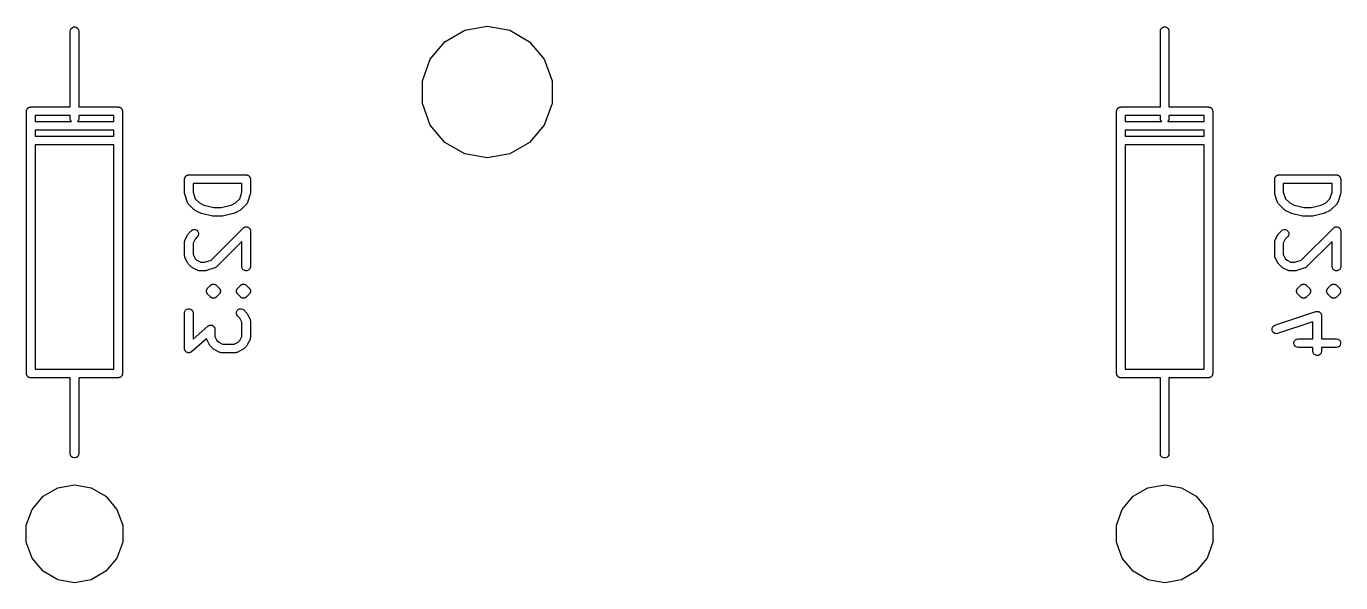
# Model space of a CAD drawing. Extents: x 17 to 273, y -105 to -8.
# Drawn here: x 86.16 to 109.06, y -66.01 to -56.31 of the extents above; entities that cross this region are included whole.
import ezdxf

# ---------------------------------------------------------------- set-up
doc = ezdxf.new("R2010")
doc.units = 0
doc.header["$MEASUREMENT"] = 0
doc.layers.add('BLACK', color=7, linetype='CONTINUOUS')

msp = doc.modelspace()

# ---------------------------------------------------------------- linework, layer by layer
at = {"layer": 'Black'}
for p, q in [((86.927, -56.3719), (86.94, -56.3493)), ((86.94, -56.3493), (86.96, -56.3326)), ((86.96, -56.3326), (86.9844, -56.3237)), ((86.9844, -56.3237), (87.0105, -56.3237)), ((87.0105, -56.3237), (87.035, -56.3326)), ((87.035, -56.3326), (87.0549, -56.3493)), ((87.0549, -56.3493), (87.0679, -56.3719)), ((93.7976, -56.3818), (94.19, -56.3126)), ((94.19, -56.3126), (94.5824, -56.3818)), ((105.927, -56.3719), (105.94, -56.3493)), ((105.94, -56.3493), (105.96, -56.3326)), ((105.96, -56.3326), (105.984, -56.3237)), ((105.984, -56.3237), (106.01, -56.3237)), ((106.01, -56.3237), (106.035, -56.3326)), ((106.035, -56.3326), (106.055, -56.3493)), ((106.055, -56.3493), (106.068, -56.3719)), ((86.9225, -56.3975), (86.927, -56.3719)), ((86.9225, -57.7195), (86.9225, -56.3975)), ((87.0679, -56.3719), (87.0725, -56.3975)), ((87.0725, -56.3975), (87.0725, -57.7195)), ((93.1964, -56.8863), (93.4525, -56.5811)), ((93.4525, -56.5811), (93.7976, -56.3818)), ((94.5824, -56.3818), (94.9275, -56.5811)), ((94.9275, -56.5811), (95.1836, -56.8863)), ((105.922, -56.3975), (105.927, -56.3719)), ((105.922, -57.7195), (105.922, -56.3975)), ((106.068, -56.3719), (106.072, -56.3975)), ((106.072, -56.3975), (106.072, -57.7195)), ((93.0601, -57.2608), (93.1964, -56.8863)), ((95.1836, -56.8863), (95.3199, -57.2608)), ((93.0601, -57.6592), (93.0601, -57.2608)), ((95.3199, -57.2608), (95.3199, -57.6592)), ((86.2041, -57.7273), (86.2098, -57.724)), ((86.2098, -57.724), (86.2163, -57.7229)), ((86.2163, -57.7229), (86.2224, -57.7207)), ((86.2224, -57.7207), (86.229, -57.7207)), ((86.229, -57.7207), (86.2355, -57.7195)), ((86.2355, -57.7195), (86.9225, -57.7195)), ((87.0725, -57.7195), (87.7595, -57.7195)), ((87.7595, -57.7195), (87.7659, -57.7207)), ((87.7659, -57.7207), (87.7725, -57.7207)), ((87.7725, -57.7207), (87.7787, -57.7229)), ((87.7787, -57.7229), (87.7851, -57.724)), ((87.7851, -57.724), (87.7908, -57.7273)), ((93.1964, -58.0337), (93.0601, -57.6592)), ((95.3199, -57.6592), (95.1836, -58.0337)), ((105.204, -57.7273), (105.21, -57.724)), ((105.21, -57.724), (105.216, -57.7229)), ((105.216, -57.7229), (105.222, -57.7207)), ((105.222, -57.7207), (105.229, -57.7207)), ((105.229, -57.7207), (105.235, -57.7195)), ((105.235, -57.7195), (105.922, -57.7195)), ((106.072, -57.7195), (106.759, -57.7195)), ((106.759, -57.7195), (106.766, -57.7207)), ((106.766, -57.7207), (106.772, -57.7207)), ((106.772, -57.7207), (106.779, -57.7229)), ((106.779, -57.7229), (106.785, -57.724)), ((106.785, -57.724), (106.791, -57.7273)), ((86.1605, -57.7945), (86.1616, -57.7881)), ((86.1605, -62.3665), (86.1605, -57.7945)), ((86.1616, -57.7815), (86.1638, -57.7753)), ((86.1616, -57.7881), (86.1616, -57.7815)), ((86.1638, -57.7753), (86.165, -57.7689)), ((86.165, -57.7689), (86.1683, -57.7632)), ((86.1683, -57.7632), (86.1705, -57.757)), ((86.1705, -57.757), (86.1747, -57.752)), ((86.1747, -57.752), (86.178, -57.7463)), ((86.178, -57.7463), (86.183, -57.7421)), ((86.183, -57.7421), (86.1873, -57.7371)), ((86.1873, -57.7371), (86.1929, -57.7338)), ((86.1929, -57.7338), (86.198, -57.7296)), ((86.198, -57.7296), (86.2041, -57.7273)), ((86.3105, -57.8695), (86.3105, -57.9735)), ((86.9225, -57.8695), (86.3105, -57.8695)), ((86.9225, -57.9215), (86.9225, -57.8695)), ((86.927, -57.9472), (86.9225, -57.9215)), ((86.94, -57.9697), (86.927, -57.9472)), ((87.0679, -57.9472), (87.0549, -57.9697)), ((87.0725, -57.9215), (87.0679, -57.9472)), ((87.0725, -57.8695), (87.0725, -57.9215)), ((87.6845, -57.8695), (87.0725, -57.8695)), ((87.6845, -57.9735), (87.6845, -57.8695)), ((87.7908, -57.7273), (87.797, -57.7296)), ((87.797, -57.7296), (87.802, -57.7338)), ((87.802, -57.7338), (87.8077, -57.7371)), ((87.8077, -57.7371), (87.8119, -57.7421)), ((87.8119, -57.7421), (87.8169, -57.7463)), ((87.8169, -57.7463), (87.8202, -57.752)), ((87.8202, -57.752), (87.8244, -57.757)), ((87.8244, -57.757), (87.8267, -57.7632)), ((87.8267, -57.7632), (87.8299, -57.7689)), ((87.8299, -57.7689), (87.8311, -57.7753)), ((87.8311, -57.7753), (87.8333, -57.7815)), ((87.8333, -57.7815), (87.8333, -57.7881)), ((87.8333, -57.7881), (87.8345, -57.7945)), ((87.8345, -57.7945), (87.8345, -62.3665)), ((105.16, -57.7945), (105.162, -57.7881)), ((105.16, -62.3665), (105.16, -57.7945)), ((105.162, -57.7815), (105.164, -57.7753)), ((105.162, -57.7881), (105.162, -57.7815)), ((105.164, -57.7753), (105.165, -57.7689)), ((105.165, -57.7689), (105.168, -57.7632)), ((105.168, -57.7632), (105.171, -57.757)), ((105.171, -57.757), (105.175, -57.752)), ((105.175, -57.752), (105.178, -57.7463)), ((105.178, -57.7463), (105.183, -57.7421)), ((105.183, -57.7421), (105.187, -57.7371)), ((105.187, -57.7371), (105.193, -57.7338)), ((105.193, -57.7338), (105.198, -57.7296)), ((105.198, -57.7296), (105.204, -57.7273)), ((105.31, -57.8695), (105.31, -57.9735)), ((105.922, -57.8695), (105.31, -57.8695)), ((105.922, -57.9215), (105.922, -57.8695)), ((105.927, -57.9472), (105.922, -57.9215)), ((105.94, -57.9697), (105.927, -57.9472)), ((106.068, -57.9472), (106.055, -57.9697)), ((106.072, -57.9215), (106.068, -57.9472)), ((106.072, -57.8695), (106.072, -57.9215)), ((106.684, -57.8695), (106.072, -57.8695)), ((106.684, -57.9735), (106.684, -57.8695)), ((106.791, -57.7273), (106.797, -57.7296)), ((106.797, -57.7296), (106.802, -57.7338)), ((106.802, -57.7338), (106.808, -57.7371)), ((106.808, -57.7371), (106.812, -57.7421)), ((106.812, -57.7421), (106.817, -57.7463)), ((106.817, -57.7463), (106.82, -57.752)), ((106.82, -57.752), (106.824, -57.757)), ((106.824, -57.757), (106.827, -57.7632)), ((106.827, -57.7632), (106.83, -57.7689)), ((106.83, -57.7689), (106.831, -57.7753)), ((106.831, -57.7753), (106.833, -57.7815)), ((106.833, -57.7815), (106.833, -57.7881)), ((106.833, -57.7881), (106.834, -57.7945)), ((106.834, -57.7945), (106.834, -62.3665)), ((86.3105, -57.9735), (86.9445, -57.9735)), ((86.3105, -58.1235), (86.3105, -58.2275)), ((87.6845, -58.1235), (86.3105, -58.1235)), ((86.9445, -57.9735), (86.94, -57.9697)), ((87.0549, -57.9697), (87.0504, -57.9735)), ((87.0504, -57.9735), (87.6845, -57.9735)), ((87.6845, -58.2275), (87.6845, -58.1235)), ((93.4525, -58.3389), (93.1964, -58.0337)), ((95.1836, -58.0337), (94.9275, -58.3389)), ((105.31, -57.9735), (105.945, -57.9735)), ((105.31, -58.1235), (105.31, -58.2275)), ((106.684, -58.1235), (105.31, -58.1235)), ((105.945, -57.9735), (105.94, -57.9697)), ((106.055, -57.9697), (106.05, -57.9735)), ((106.05, -57.9735), (106.684, -57.9735)), ((106.684, -58.2275), (106.684, -58.1235)), ((86.3105, -58.2275), (87.6845, -58.2275)), ((86.3105, -58.3775), (86.3105, -62.2915)), ((87.6845, -58.3775), (86.3105, -58.3775)), ((87.6845, -62.2915), (87.6845, -58.3775)), ((93.7976, -58.5382), (93.4525, -58.3389)), ((94.9275, -58.3389), (94.5824, -58.5382)), ((105.31, -58.2275), (106.684, -58.2275)), ((105.31, -58.3775), (105.31, -62.2915)), ((106.684, -58.3775), (105.31, -58.3775)), ((106.684, -62.2915), (106.684, -58.3775)), ((94.19, -58.6074), (93.7976, -58.5382)), ((94.5824, -58.5382), (94.19, -58.6074)), ((88.9148, -58.9781), (88.916, -58.9717)), ((88.9148, -59.2162), (88.9148, -58.9781)), ((88.916, -58.9651), (88.9182, -58.9589)), ((88.916, -58.9717), (88.916, -58.9651)), ((88.9182, -58.9589), (88.9194, -58.9525)), ((88.9194, -58.9525), (88.9226, -58.9468)), ((88.9226, -58.9468), (88.9249, -58.9406)), ((88.9249, -58.9406), (88.9291, -58.9356)), ((88.9291, -58.9356), (88.9324, -58.9299)), ((88.9324, -58.9299), (88.9374, -58.9257)), ((88.9374, -58.9257), (88.9416, -58.9207)), ((88.9416, -58.9207), (88.9473, -58.9174)), ((88.9473, -58.9174), (88.9523, -58.9132)), ((88.9523, -58.9132), (88.9585, -58.9109)), ((88.9585, -58.9109), (88.9642, -58.9077)), ((88.9642, -58.9077), (88.9706, -58.9065)), ((88.9706, -58.9065), (88.9768, -58.9043)), ((88.9768, -58.9043), (88.9834, -58.9043)), ((88.9834, -58.9043), (88.9898, -58.9031)), ((88.9898, -58.9031), (89.9898, -58.9031)), ((89.0648, -59.0531), (89.0648, -59.2041)), ((89.9148, -59.0531), (89.0648, -59.0531)), ((89.9148, -59.2041), (89.9148, -59.0531)), ((89.9898, -58.9031), (89.9963, -58.9043)), ((89.9963, -58.9043), (90.0029, -58.9043)), ((90.0029, -58.9043), (90.009, -58.9065)), ((90.009, -58.9065), (90.0155, -58.9077)), ((90.0155, -58.9077), (90.0212, -58.9109)), ((90.0212, -58.9109), (90.0273, -58.9132)), ((90.0273, -58.9132), (90.0324, -58.9174)), ((90.0324, -58.9174), (90.038, -58.9207)), ((90.038, -58.9207), (90.0423, -58.9257)), ((90.0423, -58.9257), (90.0473, -58.9299)), ((90.0473, -58.9299), (90.0506, -58.9356)), ((90.0506, -58.9356), (90.0548, -58.9406)), ((90.0548, -58.9406), (90.057, -58.9468)), ((90.057, -58.9468), (90.0603, -58.9525)), ((90.0603, -58.9525), (90.0615, -58.9589)), ((90.0615, -58.9589), (90.0637, -58.9651)), ((90.0637, -58.9651), (90.0637, -58.9717)), ((90.0637, -58.9717), (90.0648, -58.9781)), ((90.0648, -58.9781), (90.0648, -59.2162)), ((107.915, -58.9781), (107.916, -58.9717)), ((107.915, -59.2162), (107.915, -58.9781)), ((107.916, -58.9651), (107.918, -58.9589)), ((107.916, -58.9717), (107.916, -58.9651)), ((107.918, -58.9589), (107.919, -58.9525)), ((107.919, -58.9525), (107.923, -58.9468)), ((107.923, -58.9468), (107.925, -58.9406)), ((107.925, -58.9406), (107.929, -58.9356)), ((107.929, -58.9356), (107.932, -58.9299)), ((107.932, -58.9299), (107.937, -58.9257)), ((107.937, -58.9257), (107.942, -58.9207)), ((107.942, -58.9207), (107.947, -58.9174)), ((107.947, -58.9174), (107.952, -58.9132)), ((107.952, -58.9132), (107.959, -58.9109)), ((107.959, -58.9109), (107.964, -58.9077)), ((107.964, -58.9077), (107.971, -58.9065)), ((107.971, -58.9065), (107.977, -58.9043)), ((107.977, -58.9043), (107.983, -58.9043)), ((107.983, -58.9043), (107.99, -58.9031)), ((107.99, -58.9031), (108.99, -58.9031)), ((108.065, -59.0531), (108.065, -59.2041)), ((108.915, -59.0531), (108.065, -59.0531)), ((108.915, -59.2041), (108.915, -59.0531)), ((108.99, -58.9031), (108.996, -58.9043)), ((108.996, -58.9043), (109.003, -58.9043)), ((109.003, -58.9043), (109.009, -58.9065)), ((109.009, -58.9065), (109.015, -58.9077)), ((109.015, -58.9077), (109.021, -58.9109)), ((109.021, -58.9109), (109.027, -58.9132)), ((109.027, -58.9132), (109.032, -58.9174)), ((109.032, -58.9174), (109.038, -58.9207)), ((109.038, -58.9207), (109.042, -58.9257)), ((109.042, -58.9257), (109.047, -58.9299)), ((109.047, -58.9299), (109.051, -58.9356)), ((109.051, -58.9356), (109.055, -58.9406)), ((109.055, -58.9406), (109.057, -58.9468)), ((109.057, -58.9468), (109.06, -58.9525)), ((109.06, -58.9525), (109.061, -58.9589)), ((109.061, -58.9589), (109.064, -58.9651)), ((109.064, -58.9651), (109.064, -58.9717)), ((109.064, -58.9717), (109.065, -58.9781)), ((109.065, -58.9781), (109.065, -59.2162)), ((88.9169, -59.2281), (88.9148, -59.2162)), ((88.9187, -59.24), (88.9169, -59.2281)), ((88.9663, -59.3828), (88.9187, -59.24)), ((89.0648, -59.2041), (89.103, -59.3186)), ((89.103, -59.3186), (89.1771, -59.3927)), ((89.8026, -59.3927), (89.8767, -59.3186)), ((89.8767, -59.3186), (89.9148, -59.2041)), ((90.061, -59.24), (90.0134, -59.3828)), ((90.0628, -59.2281), (90.061, -59.24)), ((90.0648, -59.2162), (90.0628, -59.2281)), ((107.917, -59.2281), (107.915, -59.2162)), ((107.919, -59.24), (107.917, -59.2281)), ((107.966, -59.3828), (107.919, -59.24)), ((108.065, -59.2041), (108.103, -59.3186)), ((108.103, -59.3186), (108.177, -59.3927)), ((108.803, -59.3927), (108.877, -59.3186)), ((108.877, -59.3186), (108.915, -59.2041)), ((109.061, -59.24), (109.013, -59.3828)), ((109.063, -59.2281), (109.061, -59.24)), ((109.065, -59.2162), (109.063, -59.2281)), ((88.9684, -59.3866), (88.9663, -59.3828)), ((88.9695, -59.3908), (88.9684, -59.3866)), ((88.9745, -59.398), (88.9695, -59.3908)), ((88.9787, -59.4057), (88.9745, -59.398)), ((88.9819, -59.4086), (88.9787, -59.4057)), ((88.9844, -59.4121), (88.9819, -59.4086)), ((89.0797, -59.5074), (88.9844, -59.4121)), ((89.0895, -59.5143), (89.0797, -59.5074)), ((89.0992, -59.5214), (89.0895, -59.5143)), ((89.1944, -59.569), (89.0992, -59.5214)), ((89.1771, -59.3927), (89.2541, -59.4312)), ((89.2541, -59.4312), (89.4276, -59.4746)), ((89.4276, -59.4746), (89.552, -59.4746)), ((89.552, -59.4746), (89.7256, -59.4312)), ((89.7256, -59.4312), (89.8026, -59.3927)), ((89.8805, -59.5214), (89.7853, -59.569)), ((89.8902, -59.5142), (89.8805, -59.5214)), ((89.9, -59.5074), (89.8902, -59.5142)), ((89.9953, -59.4121), (89.9, -59.5074)), ((89.9977, -59.4086), (89.9953, -59.4121)), ((90.001, -59.4057), (89.9977, -59.4086)), ((90.0052, -59.398), (90.001, -59.4057)), ((90.0102, -59.3908), (90.0052, -59.398)), ((90.0113, -59.3866), (90.0102, -59.3908)), ((90.0134, -59.3828), (90.0113, -59.3866)), ((107.968, -59.3866), (107.966, -59.3828)), ((107.969, -59.3908), (107.968, -59.3866)), ((107.975, -59.398), (107.969, -59.3908)), ((107.979, -59.4057), (107.975, -59.398)), ((107.982, -59.4086), (107.979, -59.4057)), ((107.984, -59.4121), (107.982, -59.4086)), ((108.08, -59.5074), (107.984, -59.4121)), ((108.09, -59.5143), (108.08, -59.5074)), ((108.099, -59.5214), (108.09, -59.5143)), ((108.194, -59.569), (108.099, -59.5214)), ((108.177, -59.3927), (108.254, -59.4312)), ((108.254, -59.4312), (108.428, -59.4746)), ((108.428, -59.4746), (108.552, -59.4746)), ((108.552, -59.4746), (108.726, -59.4312)), ((108.726, -59.4312), (108.803, -59.3927)), ((108.881, -59.5214), (108.785, -59.569)), ((108.89, -59.5142), (108.881, -59.5214)), ((108.9, -59.5074), (108.89, -59.5142)), ((108.995, -59.4121), (108.9, -59.5074)), ((108.998, -59.4086), (108.995, -59.4121)), ((109.001, -59.4057), (108.998, -59.4086)), ((109.005, -59.398), (109.001, -59.4057)), ((109.01, -59.3908), (109.005, -59.398)), ((109.011, -59.3866), (109.01, -59.3908)), ((109.013, -59.3828), (109.011, -59.3866)), ((89.2023, -59.5714), (89.1944, -59.569)), ((89.2097, -59.5747), (89.2023, -59.5714)), ((89.4002, -59.6223), (89.2097, -59.5747)), ((89.4094, -59.623), (89.4002, -59.6223)), ((89.4184, -59.6246), (89.4094, -59.623)), ((89.5613, -59.6246), (89.4184, -59.6246)), ((89.5703, -59.623), (89.5613, -59.6246)), ((89.5795, -59.6223), (89.5703, -59.623)), ((89.7699, -59.5747), (89.5795, -59.6223)), ((89.7774, -59.5714), (89.7699, -59.5747)), ((89.7853, -59.569), (89.7774, -59.5714)), ((108.202, -59.5714), (108.194, -59.569)), ((108.21, -59.5747), (108.202, -59.5714)), ((108.4, -59.6223), (108.21, -59.5747)), ((108.409, -59.623), (108.4, -59.6223)), ((108.418, -59.6246), (108.409, -59.623)), ((108.561, -59.6246), (108.418, -59.6246)), ((108.57, -59.623), (108.561, -59.6246)), ((108.579, -59.6223), (108.57, -59.623)), ((108.77, -59.5747), (108.579, -59.6223)), ((108.777, -59.5714), (108.77, -59.5747)), ((108.785, -59.569), (108.777, -59.5714)), ((88.9228, -60.0398), (88.9704, -59.9446)), ((88.9704, -59.9446), (88.9775, -59.9349)), ((88.9775, -59.9349), (88.9844, -59.9251)), ((88.9844, -59.9251), (89.032, -59.8775)), ((89.032, -59.8775), (89.0534, -59.8625)), ((89.0534, -59.8625), (89.0785, -59.8558)), ((89.0785, -59.8558), (89.1045, -59.8581)), ((89.1381, -59.9836), (89.0991, -60.0226)), ((89.1045, -59.8581), (89.1281, -59.8691)), ((89.1281, -59.8691), (89.1465, -59.8875)), ((89.1531, -59.9622), (89.1381, -59.9836)), ((89.1465, -59.8875), (89.1575, -59.9111)), ((89.1598, -59.9371), (89.1531, -59.9622)), ((89.1575, -59.9111), (89.1598, -59.9371)), ((89.3779, -60.3888), (89.9368, -59.8299)), ((89.9368, -59.8299), (89.9448, -59.8242)), ((89.9448, -59.8242), (89.9523, -59.8179)), ((89.9523, -59.8179), (89.9554, -59.8168)), ((89.9554, -59.8168), (89.9581, -59.8149)), ((89.9581, -59.8149), (89.9676, -59.8124)), ((89.9676, -59.8124), (89.9768, -59.809)), ((89.9768, -59.809), (89.9801, -59.809)), ((89.9801, -59.809), (89.9833, -59.8082)), ((89.9833, -59.8082), (89.9931, -59.809)), ((89.9931, -59.809), (90.0029, -59.809)), ((90.0029, -59.809), (90.006, -59.8102)), ((90.006, -59.8102), (90.0093, -59.8105)), ((90.0093, -59.8105), (90.0181, -59.8146)), ((90.0181, -59.8146), (90.0273, -59.8179)), ((90.0273, -59.8179), (90.0299, -59.8201)), ((90.0299, -59.8201), (90.0329, -59.8215)), ((90.0329, -59.8215), (90.0398, -59.8284)), ((90.0398, -59.8284), (90.0473, -59.8347)), ((90.0473, -59.8347), (90.0489, -59.8375)), ((90.0489, -59.8375), (90.0513, -59.8399)), ((90.0513, -59.8399), (90.0554, -59.8488)), ((90.0554, -59.8488), (90.0603, -59.8572)), ((90.0603, -59.8572), (90.0609, -59.8605)), ((90.0609, -59.8605), (90.0623, -59.8635)), ((90.0623, -59.8635), (90.0631, -59.8733)), ((90.0631, -59.8733), (90.0648, -59.8829)), ((90.0648, -59.8829), (90.0648, -60.5019)), ((107.923, -60.0398), (107.97, -59.9446)), ((107.97, -59.9446), (107.978, -59.9349)), ((107.978, -59.9349), (107.984, -59.9251)), ((107.984, -59.9251), (108.032, -59.8775)), ((108.032, -59.8775), (108.053, -59.8625)), ((108.053, -59.8625), (108.079, -59.8558)), ((108.079, -59.8558), (108.104, -59.8581)), ((108.138, -59.9836), (108.099, -60.0226)), ((108.104, -59.8581), (108.128, -59.8691)), ((108.128, -59.8691), (108.147, -59.8875)), ((108.153, -59.9622), (108.138, -59.9836)), ((108.147, -59.8875), (108.158, -59.9111)), ((108.16, -59.9371), (108.153, -59.9622)), ((108.158, -59.9111), (108.16, -59.9371)), ((108.378, -60.3888), (108.937, -59.8299)), ((108.937, -59.8299), (108.945, -59.8242)), ((108.945, -59.8242), (108.952, -59.8179)), ((108.952, -59.8179), (108.955, -59.8168)), ((108.955, -59.8168), (108.958, -59.8149)), ((108.958, -59.8149), (108.968, -59.8124)), ((108.968, -59.8124), (108.977, -59.809)), ((108.977, -59.809), (108.98, -59.809)), ((108.98, -59.809), (108.983, -59.8082)), ((108.983, -59.8082), (108.993, -59.809)), ((108.993, -59.809), (109.003, -59.809)), ((109.003, -59.809), (109.006, -59.8102)), ((109.006, -59.8102), (109.009, -59.8105)), ((109.009, -59.8105), (109.018, -59.8146)), ((109.018, -59.8146), (109.027, -59.8179)), ((109.027, -59.8179), (109.03, -59.8201)), ((109.03, -59.8201), (109.033, -59.8215)), ((109.033, -59.8215), (109.04, -59.8284)), ((109.04, -59.8284), (109.047, -59.8347)), ((109.047, -59.8347), (109.049, -59.8375)), ((109.049, -59.8375), (109.051, -59.8399)), ((109.051, -59.8399), (109.055, -59.8488)), ((109.055, -59.8488), (109.06, -59.8572)), ((109.06, -59.8572), (109.061, -59.8605)), ((109.061, -59.8605), (109.062, -59.8635)), ((109.062, -59.8635), (109.063, -59.8733)), ((109.063, -59.8733), (109.065, -59.8829)), ((109.065, -59.8829), (109.065, -60.5019)), ((88.9148, -60.0734), (88.9156, -60.0691)), ((88.9148, -60.3115), (88.9148, -60.0734)), ((88.9153, -60.0648), (88.9178, -60.0564)), ((88.9156, -60.0691), (88.9153, -60.0648)), ((88.9178, -60.0564), (88.9194, -60.0477)), ((88.9194, -60.0477), (88.9215, -60.044)), ((88.9215, -60.044), (88.9228, -60.0398)), ((89.0991, -60.0226), (89.0648, -60.0911)), ((89.0648, -60.0911), (89.0648, -60.2938)), ((89.9148, -60.064), (89.4714, -60.5074)), ((89.9148, -60.5019), (89.9148, -60.064)), ((107.915, -60.0648), (107.918, -60.0564)), ((107.916, -60.0691), (107.915, -60.0648)), ((107.915, -60.0734), (107.916, -60.0691)), ((107.915, -60.3115), (107.915, -60.0734)), ((107.918, -60.0564), (107.919, -60.0477)), ((107.919, -60.0477), (107.922, -60.044)), ((107.922, -60.044), (107.923, -60.0398)), ((108.099, -60.0226), (108.065, -60.0911)), ((108.065, -60.0911), (108.065, -60.2938)), ((108.915, -60.064), (108.471, -60.5074)), ((108.915, -60.5019), (108.915, -60.064)), ((88.9156, -60.3157), (88.9148, -60.3115)), ((88.9153, -60.32), (88.9156, -60.3157)), ((88.9178, -60.3285), (88.9153, -60.32)), ((88.9194, -60.3371), (88.9178, -60.3285)), ((88.9215, -60.3409), (88.9194, -60.3371)), ((88.9228, -60.345), (88.9215, -60.3409)), ((88.9704, -60.4403), (88.9228, -60.345)), ((88.9775, -60.4499), (88.9704, -60.4403)), ((88.9844, -60.4597), (88.9775, -60.4499)), ((89.032, -60.5074), (88.9844, -60.4597)), ((89.0648, -60.2938), (89.0991, -60.3623)), ((89.0991, -60.3623), (89.1295, -60.3927)), ((89.1295, -60.3927), (89.198, -60.4269)), ((89.198, -60.4269), (89.2634, -60.4269)), ((89.2634, -60.4269), (89.3779, -60.3888)), ((107.916, -60.3157), (107.915, -60.3115)), ((107.915, -60.32), (107.916, -60.3157)), ((107.918, -60.3285), (107.915, -60.32)), ((107.919, -60.3371), (107.918, -60.3285)), ((107.922, -60.3409), (107.919, -60.3371)), ((107.923, -60.345), (107.922, -60.3409)), ((107.97, -60.4403), (107.923, -60.345)), ((107.978, -60.4499), (107.97, -60.4403)), ((107.984, -60.4597), (107.978, -60.4499)), ((108.032, -60.5074), (107.984, -60.4597)), ((108.065, -60.2938), (108.099, -60.3623)), ((108.099, -60.3623), (108.13, -60.3927)), ((108.13, -60.3927), (108.198, -60.4269)), ((108.198, -60.4269), (108.263, -60.4269)), ((108.263, -60.4269), (108.378, -60.3888)), ((89.0419, -60.5142), (89.032, -60.5074)), ((89.0515, -60.5214), (89.0419, -60.5142)), ((89.1468, -60.569), (89.0515, -60.5214)), ((89.1509, -60.5703), (89.1468, -60.569)), ((89.1547, -60.5724), (89.1509, -60.5703)), ((89.1633, -60.574), (89.1547, -60.5724)), ((89.1717, -60.5765), (89.1633, -60.574)), ((89.1761, -60.5762), (89.1717, -60.5765)), ((89.1803, -60.5769), (89.1761, -60.5762)), ((89.2756, -60.5769), (89.1803, -60.5769)), ((89.2874, -60.5749), (89.2756, -60.5769)), ((89.2993, -60.5731), (89.2874, -60.5749)), ((89.4421, -60.5255), (89.2993, -60.5731)), ((89.4459, -60.5234), (89.4421, -60.5255)), ((89.4501, -60.5223), (89.4459, -60.5234)), ((89.4573, -60.5173), (89.4501, -60.5223)), ((89.465, -60.5131), (89.4573, -60.5173)), ((89.4679, -60.5098), (89.465, -60.5131)), ((89.4714, -60.5074), (89.4679, -60.5098)), ((89.9194, -60.5276), (89.9148, -60.5019)), ((89.9324, -60.5502), (89.9194, -60.5276)), ((89.9523, -60.5669), (89.9324, -60.5502)), ((89.9768, -60.5758), (89.9523, -60.5669)), ((90.0029, -60.5758), (89.9768, -60.5758)), ((90.0273, -60.5669), (90.0029, -60.5758)), ((90.0473, -60.5502), (90.0273, -60.5669)), ((90.0603, -60.5276), (90.0473, -60.5502)), ((90.0648, -60.5019), (90.0603, -60.5276)), ((108.042, -60.5142), (108.032, -60.5074)), ((108.052, -60.5214), (108.042, -60.5142)), ((108.147, -60.569), (108.052, -60.5214)), ((108.151, -60.5703), (108.147, -60.569)), ((108.155, -60.5724), (108.151, -60.5703)), ((108.163, -60.574), (108.155, -60.5724)), ((108.172, -60.5765), (108.163, -60.574)), ((108.176, -60.5762), (108.172, -60.5765)), ((108.18, -60.5769), (108.176, -60.5762)), ((108.276, -60.5769), (108.18, -60.5769)), ((108.287, -60.5749), (108.276, -60.5769)), ((108.299, -60.5731), (108.287, -60.5749)), ((108.442, -60.5255), (108.299, -60.5731)), ((108.446, -60.5234), (108.442, -60.5255)), ((108.45, -60.5223), (108.446, -60.5234)), ((108.457, -60.5173), (108.45, -60.5223)), ((108.465, -60.5131), (108.457, -60.5173)), ((108.468, -60.5098), (108.465, -60.5131)), ((108.471, -60.5074), (108.468, -60.5098)), ((108.919, -60.5276), (108.915, -60.5019)), ((108.932, -60.5502), (108.919, -60.5276)), ((108.952, -60.5669), (108.932, -60.5502)), ((108.977, -60.5758), (108.952, -60.5669)), ((109.003, -60.5758), (108.977, -60.5758)), ((109.027, -60.5669), (109.003, -60.5758)), ((109.047, -60.5502), (109.027, -60.5669)), ((109.06, -60.5276), (109.047, -60.5502)), ((109.065, -60.5019), (109.06, -60.5276)), ((89.2961, -60.924), (89.2969, -60.9208)), ((89.2967, -60.9305), (89.2961, -60.924)), ((89.2961, -60.9371), (89.2967, -60.9305)), ((89.2969, -60.9175), (89.2981, -60.9144)), ((89.2969, -60.9208), (89.2969, -60.9175)), ((89.2981, -60.9144), (89.2983, -60.9111)), ((89.2983, -60.9111), (89.3011, -60.9052)), ((89.3011, -60.9052), (89.3028, -60.8988)), ((89.3028, -60.8988), (89.3047, -60.8961)), ((89.3047, -60.8961), (89.3058, -60.893)), ((89.3058, -60.893), (89.308, -60.8905)), ((89.308, -60.8905), (89.3094, -60.8875)), ((89.3094, -60.8875), (89.314, -60.8829)), ((89.314, -60.8829), (89.3178, -60.8775)), ((89.3178, -60.8775), (89.3654, -60.8299)), ((89.3654, -60.8299), (89.3708, -60.8261)), ((89.3708, -60.8261), (89.3754, -60.8215)), ((89.3754, -60.8215), (89.3813, -60.8187)), ((89.3813, -60.8187), (89.3867, -60.8149)), ((89.3867, -60.8149), (89.3931, -60.8132)), ((89.3931, -60.8132), (89.399, -60.8105)), ((89.399, -60.8105), (89.4055, -60.8099)), ((89.4055, -60.8099), (89.4119, -60.8082)), ((89.4119, -60.8082), (89.4184, -60.8088)), ((89.4184, -60.8088), (89.4249, -60.8082)), ((89.4249, -60.8082), (89.4313, -60.8099)), ((89.4313, -60.8099), (89.4378, -60.8105)), ((89.4378, -60.8105), (89.4438, -60.8132)), ((89.4438, -60.8132), (89.4501, -60.8149)), ((89.4501, -60.8149), (89.4555, -60.8187)), ((89.4555, -60.8187), (89.4614, -60.8215)), ((89.4614, -60.8215), (89.4661, -60.8261)), ((89.4661, -60.8261), (89.4714, -60.8299)), ((89.4714, -60.8299), (89.5191, -60.8775)), ((89.5191, -60.8775), (89.5228, -60.8829)), ((89.5228, -60.8829), (89.5275, -60.8875)), ((89.5275, -60.8875), (89.5289, -60.8905)), ((89.5289, -60.8905), (89.531, -60.893)), ((89.531, -60.893), (89.5321, -60.8961)), ((89.5321, -60.8961), (89.534, -60.8988)), ((89.534, -60.8988), (89.5357, -60.9052)), ((89.5357, -60.9052), (89.5385, -60.9111)), ((89.5385, -60.9111), (89.5388, -60.9144)), ((89.5388, -60.9144), (89.5399, -60.9175)), ((89.5399, -60.9175), (89.5399, -60.9208)), ((89.5399, -60.9208), (89.5407, -60.924)), ((89.5407, -60.924), (89.5402, -60.9305)), ((89.5402, -60.9305), (89.5407, -60.9371)), ((89.8199, -60.924), (89.8207, -60.9208)), ((89.8205, -60.9305), (89.8199, -60.924)), ((89.8199, -60.9371), (89.8205, -60.9305)), ((89.8207, -60.9175), (89.8219, -60.9144)), ((89.8207, -60.9208), (89.8207, -60.9175)), ((89.8219, -60.9144), (89.8222, -60.9111)), ((89.8222, -60.9111), (89.8249, -60.9052)), ((89.8249, -60.9052), (89.8266, -60.8988)), ((89.8266, -60.8988), (89.8285, -60.8961)), ((89.8285, -60.8961), (89.8297, -60.893)), ((89.8297, -60.893), (89.8318, -60.8905)), ((89.8318, -60.8905), (89.8332, -60.8875)), ((89.8332, -60.8875), (89.8378, -60.8829)), ((89.8378, -60.8829), (89.8416, -60.8775)), ((89.8416, -60.8775), (89.8892, -60.8299)), ((89.8892, -60.8299), (89.8946, -60.8261)), ((89.8946, -60.8261), (89.8992, -60.8215)), ((89.8992, -60.8215), (89.9052, -60.8187)), ((89.9052, -60.8187), (89.9105, -60.8149)), ((89.9105, -60.8149), (89.9169, -60.8132)), ((89.9169, -60.8132), (89.9228, -60.8105)), ((89.9228, -60.8105), (89.9294, -60.8099)), ((89.9294, -60.8099), (89.9357, -60.8082)), ((89.9357, -60.8082), (89.9422, -60.8088)), ((89.9422, -60.8088), (89.9488, -60.8082)), ((89.9488, -60.8082), (89.9551, -60.8099)), ((89.9551, -60.8099), (89.9616, -60.8105)), ((89.9616, -60.8105), (89.9676, -60.8132)), ((89.9676, -60.8132), (89.9739, -60.8149)), ((89.9739, -60.8149), (89.9793, -60.8187)), ((89.9793, -60.8187), (89.9852, -60.8215)), ((89.9852, -60.8215), (89.9899, -60.8261)), ((89.9899, -60.8261), (89.9953, -60.8299)), ((89.9953, -60.8299), (90.0429, -60.8775)), ((90.0429, -60.8775), (90.0466, -60.8829)), ((90.0466, -60.8829), (90.0513, -60.8875)), ((90.0513, -60.8875), (90.0527, -60.8905)), ((90.0527, -60.8905), (90.0548, -60.893)), ((90.0548, -60.893), (90.0559, -60.8961)), ((90.0559, -60.8961), (90.0578, -60.8988)), ((90.0578, -60.8988), (90.0595, -60.9052)), ((90.0595, -60.9052), (90.0623, -60.9111)), ((90.0623, -60.9111), (90.0626, -60.9144)), ((90.0626, -60.9144), (90.0637, -60.9175)), ((90.0637, -60.9175), (90.0637, -60.9208)), ((90.0637, -60.9208), (90.0646, -60.924)), ((90.0646, -60.924), (90.064, -60.9305)), ((90.064, -60.9305), (90.0646, -60.9371)), ((108.296, -60.924), (108.297, -60.9208)), ((108.297, -60.9305), (108.296, -60.924)), ((108.296, -60.9371), (108.297, -60.9305)), ((108.297, -60.9175), (108.298, -60.9144)), ((108.297, -60.9208), (108.297, -60.9175)), ((108.298, -60.9111), (108.301, -60.9052)), ((108.298, -60.9144), (108.298, -60.9111)), ((108.301, -60.9052), (108.303, -60.8988)), ((108.303, -60.8988), (108.305, -60.8961)), ((108.305, -60.8961), (108.306, -60.893)), ((108.306, -60.893), (108.308, -60.8905)), ((108.308, -60.8905), (108.309, -60.8875)), ((108.309, -60.8875), (108.314, -60.8829)), ((108.314, -60.8829), (108.318, -60.8775)), ((108.318, -60.8775), (108.365, -60.8299)), ((108.365, -60.8299), (108.371, -60.8261)), ((108.371, -60.8261), (108.375, -60.8215)), ((108.375, -60.8215), (108.381, -60.8187)), ((108.381, -60.8187), (108.387, -60.8149)), ((108.387, -60.8149), (108.393, -60.8132)), ((108.393, -60.8132), (108.399, -60.8105)), ((108.399, -60.8105), (108.406, -60.8099)), ((108.406, -60.8099), (108.412, -60.8082)), ((108.412, -60.8082), (108.418, -60.8088)), ((108.418, -60.8088), (108.425, -60.8082)), ((108.425, -60.8082), (108.431, -60.8099)), ((108.431, -60.8099), (108.438, -60.8105)), ((108.438, -60.8105), (108.444, -60.8132)), ((108.444, -60.8132), (108.45, -60.8149)), ((108.45, -60.8149), (108.455, -60.8187)), ((108.455, -60.8187), (108.461, -60.8215)), ((108.461, -60.8215), (108.466, -60.8261)), ((108.466, -60.8261), (108.471, -60.8299)), ((108.471, -60.8299), (108.519, -60.8775)), ((108.519, -60.8775), (108.523, -60.8829)), ((108.523, -60.8829), (108.527, -60.8875)), ((108.527, -60.8875), (108.529, -60.8905)), ((108.529, -60.8905), (108.531, -60.893)), ((108.531, -60.893), (108.532, -60.8961)), ((108.532, -60.8961), (108.534, -60.8988)), ((108.534, -60.8988), (108.536, -60.9052)), ((108.536, -60.9052), (108.538, -60.9111)), ((108.538, -60.9111), (108.539, -60.9144)), ((108.539, -60.9144), (108.54, -60.9175)), ((108.54, -60.9175), (108.54, -60.9208)), ((108.54, -60.9208), (108.541, -60.924)), ((108.541, -60.924), (108.54, -60.9305)), ((108.54, -60.9305), (108.541, -60.9371)), ((108.82, -60.924), (108.821, -60.9208)), ((108.82, -60.9305), (108.82, -60.924)), ((108.82, -60.9371), (108.82, -60.9305)), ((108.821, -60.9175), (108.822, -60.9144)), ((108.821, -60.9208), (108.821, -60.9175)), ((108.822, -60.9111), (108.825, -60.9052)), ((108.822, -60.9144), (108.822, -60.9111)), ((108.825, -60.9052), (108.827, -60.8988)), ((108.827, -60.8988), (108.829, -60.8961)), ((108.829, -60.8961), (108.83, -60.893)), ((108.83, -60.893), (108.832, -60.8905)), ((108.832, -60.8905), (108.833, -60.8875)), ((108.833, -60.8875), (108.838, -60.8829)), ((108.838, -60.8829), (108.842, -60.8775)), ((108.842, -60.8775), (108.889, -60.8299)), ((108.889, -60.8299), (108.895, -60.8261)), ((108.895, -60.8261), (108.899, -60.8215)), ((108.899, -60.8215), (108.905, -60.8187)), ((108.905, -60.8187), (108.911, -60.8149)), ((108.911, -60.8149), (108.917, -60.8132)), ((108.917, -60.8132), (108.923, -60.8105)), ((108.923, -60.8105), (108.929, -60.8099)), ((108.929, -60.8099), (108.936, -60.8082)), ((108.936, -60.8082), (108.942, -60.8088)), ((108.942, -60.8088), (108.949, -60.8082)), ((108.949, -60.8082), (108.955, -60.8099)), ((108.955, -60.8099), (108.962, -60.8105)), ((108.962, -60.8105), (108.968, -60.8132)), ((108.968, -60.8132), (108.974, -60.8149)), ((108.974, -60.8149), (108.979, -60.8187)), ((108.979, -60.8187), (108.985, -60.8215)), ((108.985, -60.8215), (108.99, -60.8261)), ((108.99, -60.8261), (108.995, -60.8299)), ((108.995, -60.8299), (109.043, -60.8775)), ((109.043, -60.8775), (109.047, -60.8829)), ((109.047, -60.8829), (109.051, -60.8875)), ((109.051, -60.8875), (109.053, -60.8905)), ((109.053, -60.8905), (109.055, -60.893)), ((109.055, -60.893), (109.056, -60.8961)), ((109.056, -60.8961), (109.058, -60.8988)), ((109.058, -60.8988), (109.06, -60.9052)), ((109.06, -60.9052), (109.062, -60.9111)), ((109.062, -60.9111), (109.063, -60.9144)), ((109.063, -60.9144), (109.064, -60.9175)), ((109.064, -60.9175), (109.064, -60.9208)), ((109.064, -60.9208), (109.065, -60.924)), ((109.065, -60.924), (109.064, -60.9305)), ((109.064, -60.9305), (109.065, -60.9371)), ((89.2969, -60.9402), (89.2961, -60.9371)), ((89.2969, -60.9435), (89.2969, -60.9402)), ((89.2981, -60.9466), (89.2969, -60.9435)), ((89.2983, -60.9499), (89.2981, -60.9466)), ((89.3011, -60.9559), (89.2983, -60.9499)), ((89.3028, -60.9622), (89.3011, -60.9559)), ((89.3047, -60.9649), (89.3028, -60.9622)), ((89.3058, -60.968), (89.3047, -60.9649)), ((89.308, -60.9705), (89.3058, -60.968)), ((89.3094, -60.9735), (89.308, -60.9705)), ((89.314, -60.9782), (89.3094, -60.9735)), ((89.3178, -60.9836), (89.314, -60.9782)), ((89.3654, -61.0312), (89.3178, -60.9836)), ((89.3708, -61.0349), (89.3654, -61.0312)), ((89.3754, -61.0396), (89.3708, -61.0349)), ((89.3813, -61.0423), (89.3754, -61.0396)), ((89.3867, -61.0461), (89.3813, -61.0423)), ((89.3931, -61.0478), (89.3867, -61.0461)), ((89.399, -61.0506), (89.3931, -61.0478)), ((89.4055, -61.0512), (89.399, -61.0506)), ((89.4119, -61.0529), (89.4055, -61.0512)), ((89.4184, -61.0523), (89.4119, -61.0529)), ((89.4249, -61.0529), (89.4184, -61.0523)), ((89.4313, -61.0512), (89.4249, -61.0529)), ((89.4378, -61.0506), (89.4313, -61.0512)), ((89.4438, -61.0478), (89.4378, -61.0506)), ((89.4501, -61.0461), (89.4438, -61.0478)), ((89.4555, -61.0423), (89.4501, -61.0461)), ((89.4614, -61.0396), (89.4555, -61.0423)), ((89.4661, -61.0349), (89.4614, -61.0396)), ((89.4714, -61.0312), (89.4661, -61.0349)), ((89.5191, -60.9836), (89.4714, -61.0312)), ((89.5228, -60.9782), (89.5191, -60.9836)), ((89.5275, -60.9735), (89.5228, -60.9782)), ((89.5289, -60.9705), (89.5275, -60.9735)), ((89.531, -60.968), (89.5289, -60.9705)), ((89.5321, -60.9649), (89.531, -60.968)), ((89.534, -60.9622), (89.5321, -60.9649)), ((89.5357, -60.9559), (89.534, -60.9622)), ((89.5385, -60.9499), (89.5357, -60.9559)), ((89.5388, -60.9466), (89.5385, -60.9499)), ((89.5399, -60.9435), (89.5388, -60.9466)), ((89.5407, -60.9371), (89.5399, -60.9402)), ((89.5399, -60.9402), (89.5399, -60.9435)), ((89.8207, -60.9402), (89.8199, -60.9371)), ((89.8207, -60.9435), (89.8207, -60.9402)), ((89.8219, -60.9466), (89.8207, -60.9435)), ((89.8222, -60.9499), (89.8219, -60.9466)), ((89.8249, -60.9559), (89.8222, -60.9499)), ((89.8266, -60.9622), (89.8249, -60.9559)), ((89.8285, -60.9649), (89.8266, -60.9622)), ((89.8297, -60.968), (89.8285, -60.9649)), ((89.8318, -60.9705), (89.8297, -60.968)), ((89.8332, -60.9735), (89.8318, -60.9705)), ((89.8378, -60.9782), (89.8332, -60.9735)), ((89.8416, -60.9836), (89.8378, -60.9782)), ((89.8892, -61.0312), (89.8416, -60.9836)), ((89.8946, -61.0349), (89.8892, -61.0312)), ((89.8992, -61.0396), (89.8946, -61.0349)), ((89.9052, -61.0423), (89.8992, -61.0396)), ((89.9105, -61.0461), (89.9052, -61.0423)), ((89.9169, -61.0478), (89.9105, -61.0461)), ((89.9228, -61.0506), (89.9169, -61.0478)), ((89.9294, -61.0512), (89.9228, -61.0506)), ((89.9357, -61.0529), (89.9294, -61.0512)), ((89.9422, -61.0523), (89.9357, -61.0529)), ((89.9488, -61.0529), (89.9422, -61.0523)), ((89.9551, -61.0512), (89.9488, -61.0529)), ((89.9616, -61.0506), (89.9551, -61.0512)), ((89.9676, -61.0478), (89.9616, -61.0506)), ((89.9739, -61.0461), (89.9676, -61.0478)), ((89.9793, -61.0423), (89.9739, -61.0461)), ((89.9852, -61.0396), (89.9793, -61.0423)), ((89.9899, -61.0349), (89.9852, -61.0396)), ((89.9953, -61.0312), (89.9899, -61.0349)), ((90.0429, -60.9836), (89.9953, -61.0312)), ((90.0466, -60.9782), (90.0429, -60.9836)), ((90.0513, -60.9735), (90.0466, -60.9782)), ((90.0527, -60.9705), (90.0513, -60.9735)), ((90.0548, -60.968), (90.0527, -60.9705)), ((90.0559, -60.9649), (90.0548, -60.968)), ((90.0578, -60.9622), (90.0559, -60.9649)), ((90.0595, -60.9559), (90.0578, -60.9622)), ((90.0623, -60.9499), (90.0595, -60.9559)), ((90.0626, -60.9466), (90.0623, -60.9499)), ((90.0637, -60.9435), (90.0626, -60.9466)), ((90.0646, -60.9371), (90.0637, -60.9402)), ((90.0637, -60.9402), (90.0637, -60.9435)), ((108.297, -60.9402), (108.296, -60.9371)), ((108.297, -60.9435), (108.297, -60.9402)), ((108.298, -60.9466), (108.297, -60.9435)), ((108.298, -60.9499), (108.298, -60.9466)), ((108.301, -60.9559), (108.298, -60.9499)), ((108.303, -60.9622), (108.301, -60.9559)), ((108.305, -60.9649), (108.303, -60.9622)), ((108.306, -60.968), (108.305, -60.9649)), ((108.308, -60.9705), (108.306, -60.968)), ((108.309, -60.9735), (108.308, -60.9705)), ((108.314, -60.9782), (108.309, -60.9735)), ((108.318, -60.9836), (108.314, -60.9782)), ((108.365, -61.0312), (108.318, -60.9836)), ((108.371, -61.0349), (108.365, -61.0312)), ((108.375, -61.0396), (108.371, -61.0349)), ((108.381, -61.0423), (108.375, -61.0396)), ((108.387, -61.0461), (108.381, -61.0423)), ((108.393, -61.0478), (108.387, -61.0461)), ((108.399, -61.0506), (108.393, -61.0478)), ((108.406, -61.0512), (108.399, -61.0506)), ((108.412, -61.0529), (108.406, -61.0512)), ((108.418, -61.0523), (108.412, -61.0529)), ((108.425, -61.0529), (108.418, -61.0523)), ((108.431, -61.0512), (108.425, -61.0529)), ((108.438, -61.0506), (108.431, -61.0512)), ((108.444, -61.0478), (108.438, -61.0506)), ((108.45, -61.0461), (108.444, -61.0478)), ((108.455, -61.0423), (108.45, -61.0461)), ((108.461, -61.0396), (108.455, -61.0423)), ((108.466, -61.0349), (108.461, -61.0396)), ((108.471, -61.0312), (108.466, -61.0349)), ((108.519, -60.9836), (108.471, -61.0312)), ((108.523, -60.9782), (108.519, -60.9836)), ((108.527, -60.9735), (108.523, -60.9782)), ((108.529, -60.9705), (108.527, -60.9735)), ((108.531, -60.968), (108.529, -60.9705)), ((108.532, -60.9649), (108.531, -60.968)), ((108.534, -60.9622), (108.532, -60.9649)), ((108.536, -60.9559), (108.534, -60.9622)), ((108.538, -60.9499), (108.536, -60.9559)), ((108.539, -60.9466), (108.538, -60.9499)), ((108.54, -60.9435), (108.539, -60.9466)), ((108.541, -60.9371), (108.54, -60.9402)), ((108.54, -60.9402), (108.54, -60.9435)), ((108.821, -60.9402), (108.82, -60.9371)), ((108.821, -60.9435), (108.821, -60.9402)), ((108.822, -60.9466), (108.821, -60.9435)), ((108.822, -60.9499), (108.822, -60.9466)), ((108.825, -60.9559), (108.822, -60.9499)), ((108.827, -60.9622), (108.825, -60.9559)), ((108.829, -60.9649), (108.827, -60.9622)), ((108.83, -60.968), (108.829, -60.9649)), ((108.832, -60.9705), (108.83, -60.968)), ((108.833, -60.9735), (108.832, -60.9705)), ((108.838, -60.9782), (108.833, -60.9735)), ((108.842, -60.9836), (108.838, -60.9782)), ((108.889, -61.0312), (108.842, -60.9836)), ((108.895, -61.0349), (108.889, -61.0312)), ((108.899, -61.0396), (108.895, -61.0349)), ((108.905, -61.0423), (108.899, -61.0396)), ((108.911, -61.0461), (108.905, -61.0423)), ((108.917, -61.0478), (108.911, -61.0461)), ((108.923, -61.0506), (108.917, -61.0478)), ((108.929, -61.0512), (108.923, -61.0506)), ((108.936, -61.0529), (108.929, -61.0512)), ((108.942, -61.0523), (108.936, -61.0529)), ((108.949, -61.0529), (108.942, -61.0523)), ((108.955, -61.0512), (108.949, -61.0529)), ((108.962, -61.0506), (108.955, -61.0512)), ((108.968, -61.0478), (108.962, -61.0506)), ((108.974, -61.0461), (108.968, -61.0478)), ((108.979, -61.0423), (108.974, -61.0461)), ((108.985, -61.0396), (108.979, -61.0423)), ((108.99, -61.0349), (108.985, -61.0396)), ((108.995, -61.0312), (108.99, -61.0349)), ((109.043, -60.9836), (108.995, -61.0312)), ((109.047, -60.9782), (109.043, -60.9836)), ((109.051, -60.9735), (109.047, -60.9782)), ((109.053, -60.9705), (109.051, -60.9735)), ((109.055, -60.968), (109.053, -60.9705)), ((109.056, -60.9649), (109.055, -60.968)), ((109.058, -60.9622), (109.056, -60.9649)), ((109.06, -60.9559), (109.058, -60.9622)), ((109.062, -60.9499), (109.06, -60.9559)), ((109.063, -60.9466), (109.062, -60.9499)), ((109.064, -60.9435), (109.063, -60.9466)), ((109.065, -60.9371), (109.064, -60.9402)), ((109.064, -60.9402), (109.064, -60.9435)), ((88.9148, -61.3115), (88.9194, -61.2858)), ((88.9148, -61.9305), (88.9148, -61.3115)), ((88.9194, -61.2858), (88.9324, -61.2633)), ((88.9324, -61.2633), (88.9523, -61.2465)), ((88.9523, -61.2465), (88.9768, -61.2376)), ((88.9768, -61.2376), (89.0029, -61.2376)), ((89.0029, -61.2376), (89.0273, -61.2465)), ((89.0273, -61.2465), (89.0473, -61.2633)), ((89.0473, -61.2633), (89.0603, -61.2858)), ((89.0603, -61.2858), (89.0648, -61.3115)), ((89.0648, -61.3115), (89.0648, -61.7652)), ((89.8199, -61.318), (89.8222, -61.2921)), ((89.8266, -61.3432), (89.8199, -61.318)), ((89.8222, -61.2921), (89.8332, -61.2685)), ((89.8416, -61.3645), (89.8266, -61.3432)), ((89.8332, -61.2685), (89.8516, -61.25)), ((89.8806, -61.4035), (89.8416, -61.3645)), ((89.8516, -61.25), (89.8752, -61.239)), ((89.8752, -61.239), (89.9011, -61.2368)), ((89.9011, -61.2368), (89.9263, -61.2435)), ((89.9263, -61.2435), (89.9476, -61.2584)), ((89.9476, -61.2584), (89.9953, -61.3061)), ((89.9953, -61.3061), (90.0021, -61.3159)), ((90.0021, -61.3159), (90.0093, -61.3255)), ((90.0093, -61.3255), (90.0569, -61.4208)), ((107.919, -61.526), (108.633, -61.2879)), ((108.633, -61.2879), (108.638, -61.2871)), ((108.638, -61.2871), (108.643, -61.2852)), ((108.643, -61.2852), (108.651, -61.2852)), ((108.651, -61.2852), (108.659, -61.2841)), ((108.659, -61.2841), (108.664, -61.2852)), ((108.664, -61.2852), (108.67, -61.2852)), ((108.67, -61.2852), (108.677, -61.2878)), ((108.677, -61.2878), (108.684, -61.2893)), ((108.684, -61.2893), (108.689, -61.2922)), ((108.689, -61.2922), (108.694, -61.2941)), ((108.694, -61.2941), (108.7, -61.299)), ((108.7, -61.299), (108.706, -61.303)), ((108.706, -61.303), (108.71, -61.3073)), ((108.71, -61.3073), (108.714, -61.3109)), ((108.714, -61.3109), (108.718, -61.3174)), ((108.718, -61.3174), (108.722, -61.3234)), ((108.722, -61.3234), (108.724, -61.3286)), ((108.724, -61.3286), (108.727, -61.3334)), ((108.727, -61.3334), (108.728, -61.3409)), ((108.728, -61.3409), (108.731, -61.3481)), ((108.731, -61.3481), (108.731, -61.3536)), ((108.731, -61.3536), (108.732, -61.3591)), ((108.732, -61.3591), (108.732, -61.7603)), ((89.0648, -61.7652), (89.3214, -61.5407)), ((89.3214, -61.5407), (89.3277, -61.5369)), ((89.3277, -61.5369), (89.3333, -61.5322)), ((89.3333, -61.5322), (89.3387, -61.5303)), ((89.3387, -61.5303), (89.3437, -61.5273)), ((89.3437, -61.5273), (89.3509, -61.5258)), ((89.3509, -61.5258), (89.3578, -61.5233)), ((89.3578, -61.5233), (89.3636, -61.5233)), ((89.3636, -61.5233), (89.3692, -61.5222)), ((89.3692, -61.5222), (89.3765, -61.5233)), ((89.3765, -61.5233), (89.3838, -61.5233)), ((89.3838, -61.5233), (89.3893, -61.5253)), ((89.3893, -61.5253), (89.395, -61.5262)), ((89.395, -61.5262), (89.4014, -61.5297)), ((89.4014, -61.5297), (89.4083, -61.5322)), ((89.4083, -61.5322), (89.4127, -61.536)), ((89.4127, -61.536), (89.4178, -61.5387)), ((89.4178, -61.5387), (89.4226, -61.5443)), ((89.4226, -61.5443), (89.4282, -61.549)), ((89.4282, -61.549), (89.4311, -61.554)), ((89.4311, -61.554), (89.435, -61.5583)), ((89.435, -61.5583), (89.4376, -61.5652)), ((89.4376, -61.5652), (89.4413, -61.5715)), ((89.4413, -61.5715), (89.4423, -61.5772)), ((89.4423, -61.5772), (89.4444, -61.5826)), ((89.4444, -61.5826), (89.4445, -61.59)), ((89.4445, -61.59), (89.4458, -61.5972)), ((89.4458, -61.5972), (89.4458, -61.7223)), ((89.9148, -61.472), (89.8806, -61.4035)), ((89.9148, -61.7223), (89.9148, -61.472)), ((90.0569, -61.4208), (90.0582, -61.4249)), ((90.0582, -61.4249), (90.0603, -61.4287)), ((90.0603, -61.4287), (90.0618, -61.4373)), ((90.0618, -61.4373), (90.0643, -61.4458)), ((90.0643, -61.4458), (90.0641, -61.4501)), ((90.0641, -61.4501), (90.0648, -61.4543)), ((90.0648, -61.4543), (90.0648, -61.74)), ((107.868, -61.6082), (107.869, -61.5821)), ((107.876, -61.6329), (107.868, -61.6082)), ((107.869, -61.5821), (107.878, -61.5579)), ((107.878, -61.5579), (107.896, -61.5384)), ((107.896, -61.5384), (107.919, -61.526)), ((108.582, -61.4631), (107.966, -61.6683)), ((108.582, -61.7603), (108.582, -61.4631)), ((89.2992, -61.7595), (89.0392, -61.987)), ((89.3003, -61.7657), (89.2992, -61.7595)), ((89.3025, -61.7694), (89.3003, -61.7657)), ((89.3037, -61.7736), (89.3025, -61.7694)), ((89.3513, -61.8688), (89.3037, -61.7736)), ((89.4458, -61.7223), (89.4801, -61.7909)), ((89.4801, -61.7909), (89.5105, -61.8213)), ((89.5105, -61.8213), (89.579, -61.8555)), ((89.7817, -61.8555), (89.8502, -61.8213)), ((89.8502, -61.8213), (89.8806, -61.7909)), ((89.8806, -61.7909), (89.9148, -61.7223)), ((90.0569, -61.7736), (90.0093, -61.8688)), ((90.0582, -61.7694), (90.0569, -61.7736)), ((90.0603, -61.7657), (90.0582, -61.7694)), ((90.0618, -61.757), (90.0603, -61.7657)), ((90.0643, -61.7486), (90.0618, -61.757)), ((90.0648, -61.74), (90.0641, -61.7443)), ((90.0641, -61.7443), (90.0643, -61.7486)), ((107.892, -61.6533), (107.876, -61.6329)), ((107.915, -61.6669), (107.892, -61.6533)), ((107.94, -61.6722), (107.915, -61.6669)), ((107.966, -61.6683), (107.94, -61.6722)), ((108.249, -61.8223), (108.258, -61.7978)), ((108.249, -61.8483), (108.249, -61.8223)), ((108.258, -61.8728), (108.249, -61.8483)), ((108.258, -61.7978), (108.275, -61.7778)), ((108.275, -61.7778), (108.298, -61.7648)), ((108.298, -61.7648), (108.323, -61.7603)), ((108.323, -61.7603), (108.582, -61.7603)), ((108.732, -61.7603), (108.99, -61.7603)), ((108.99, -61.7603), (109.015, -61.7648)), ((109.015, -61.7648), (109.038, -61.7778)), ((109.038, -61.7778), (109.055, -61.7978)), ((109.055, -61.7978), (109.064, -61.8223)), ((109.064, -61.8483), (109.055, -61.8728)), ((109.064, -61.8223), (109.064, -61.8483)), ((88.9161, -61.9377), (88.9148, -61.9305)), ((88.9163, -61.9451), (88.9161, -61.9377)), ((88.9184, -61.9505), (88.9163, -61.9451)), ((88.9194, -61.9562), (88.9184, -61.9505)), ((88.923, -61.9625), (88.9194, -61.9562)), ((88.9257, -61.9694), (88.923, -61.9625)), ((88.9295, -61.9737), (88.9257, -61.9694)), ((88.9324, -61.9787), (88.9295, -61.9737)), ((88.938, -61.9834), (88.9324, -61.9787)), ((88.9428, -61.989), (88.938, -61.9834)), ((88.9479, -61.9918), (88.9428, -61.989)), ((88.9523, -61.9955), (88.9479, -61.9918)), ((88.9592, -61.998), (88.9523, -61.9955)), ((88.9657, -62.0015), (88.9592, -61.998)), ((88.9714, -62.0024), (88.9657, -62.0015)), ((88.9768, -62.0044), (88.9714, -62.0024)), ((88.9841, -62.0044), (88.9768, -62.0044)), ((88.9914, -62.0055), (88.9841, -62.0044)), ((88.9971, -62.0044), (88.9914, -62.0055)), ((89.0029, -62.0044), (88.9971, -62.0044)), ((89.0098, -62.0019), (89.0029, -62.0044)), ((89.0169, -62.0005), (89.0098, -62.0019)), ((89.0219, -61.9975), (89.0169, -62.0005)), ((89.0273, -61.9955), (89.0219, -61.9975)), ((89.033, -61.9908), (89.0273, -61.9955)), ((89.0392, -61.987), (89.033, -61.9908)), ((89.3585, -61.8785), (89.3513, -61.8688)), ((89.3654, -61.8883), (89.3585, -61.8785)), ((89.413, -61.9359), (89.3654, -61.8883)), ((89.4228, -61.9428), (89.413, -61.9359)), ((89.4325, -61.95), (89.4228, -61.9428)), ((89.5277, -61.9976), (89.4325, -61.95)), ((89.5319, -61.9988), (89.5277, -61.9976)), ((89.5356, -62.001), (89.5319, -61.9988)), ((89.5443, -62.0025), (89.5356, -62.001)), ((89.5527, -62.005), (89.5443, -62.0025)), ((89.557, -62.0048), (89.5527, -62.005)), ((89.5613, -62.0055), (89.557, -62.0048)), ((89.7994, -62.0055), (89.5613, -62.0055)), ((89.579, -61.8555), (89.7817, -61.8555)), ((89.8036, -62.0048), (89.7994, -62.0055)), ((89.8079, -62.005), (89.8036, -62.0048)), ((89.8164, -62.0025), (89.8079, -62.005)), ((89.825, -62.001), (89.8164, -62.0025)), ((89.8288, -61.9988), (89.825, -62.001)), ((89.8329, -61.9976), (89.8288, -61.9988)), ((89.9281, -61.95), (89.8329, -61.9976)), ((89.9378, -61.9428), (89.9281, -61.95)), ((89.9476, -61.9359), (89.9378, -61.9428)), ((89.9953, -61.8883), (89.9476, -61.9359)), ((90.0021, -61.8785), (89.9953, -61.8883)), ((90.0093, -61.8688), (90.0021, -61.8785)), ((108.275, -61.8927), (108.258, -61.8728)), ((108.298, -61.9058), (108.275, -61.8927)), ((108.323, -61.9103), (108.298, -61.9058)), ((108.582, -61.9103), (108.323, -61.9103)), ((108.582, -61.9781), (108.582, -61.9103)), ((108.586, -62.0038), (108.582, -61.9781)), ((108.599, -62.0263), (108.586, -62.0038)), ((108.619, -62.0431), (108.599, -62.0263)), ((108.643, -62.052), (108.619, -62.0431)), ((108.67, -62.052), (108.643, -62.052)), ((108.694, -62.0431), (108.67, -62.052)), ((108.714, -62.0263), (108.694, -62.0431)), ((108.727, -62.0038), (108.714, -62.0263)), ((108.732, -61.9781), (108.727, -62.0038)), ((108.99, -61.9103), (108.732, -61.9103)), ((108.732, -61.9103), (108.732, -61.9781)), ((109.015, -61.9058), (108.99, -61.9103)), ((109.038, -61.8927), (109.015, -61.9058)), ((109.055, -61.8728), (109.038, -61.8927)), ((86.3105, -62.2915), (87.6845, -62.2915)), ((105.31, -62.2915), (106.684, -62.2915)), ((86.1616, -62.373), (86.1605, -62.3665)), ((86.1616, -62.3795), (86.1616, -62.373)), ((86.1638, -62.3857), (86.1616, -62.3795)), ((86.165, -62.3922), (86.1638, -62.3857)), ((86.1683, -62.3979), (86.165, -62.3922)), ((86.1705, -62.404), (86.1683, -62.3979)), ((86.1747, -62.409), (86.1705, -62.404)), ((86.178, -62.4147), (86.1747, -62.409)), ((86.183, -62.4189), (86.178, -62.4147)), ((86.1873, -62.424), (86.183, -62.4189)), ((86.1929, -62.4273), (86.1873, -62.424)), ((86.198, -62.4315), (86.1929, -62.4273)), ((86.2041, -62.4337), (86.198, -62.4315)), ((86.2098, -62.437), (86.2041, -62.4337)), ((86.2163, -62.4381), (86.2098, -62.437)), ((86.2224, -62.4404), (86.2163, -62.4381)), ((86.229, -62.4404), (86.2224, -62.4404)), ((86.2355, -62.4415), (86.229, -62.4404)), ((86.9225, -62.4415), (86.2355, -62.4415)), ((86.9225, -63.7635), (86.9225, -62.4415)), ((87.7595, -62.4415), (87.0725, -62.4415)), ((87.0725, -62.4415), (87.0725, -63.7635)), ((87.7659, -62.4404), (87.7595, -62.4415)), ((87.7725, -62.4404), (87.7659, -62.4404)), ((87.7787, -62.4381), (87.7725, -62.4404)), ((87.7851, -62.437), (87.7787, -62.4381)), ((87.7908, -62.4337), (87.7851, -62.437)), ((87.797, -62.4315), (87.7908, -62.4337)), ((87.802, -62.4273), (87.797, -62.4315)), ((87.8077, -62.424), (87.802, -62.4273)), ((87.8119, -62.4189), (87.8077, -62.424)), ((87.8169, -62.4147), (87.8119, -62.4189)), ((87.8202, -62.409), (87.8169, -62.4147)), ((87.8244, -62.404), (87.8202, -62.409)), ((87.8267, -62.3979), (87.8244, -62.404)), ((87.8299, -62.3922), (87.8267, -62.3979)), ((87.8311, -62.3857), (87.8299, -62.3922)), ((87.8333, -62.3795), (87.8311, -62.3857)), ((87.8345, -62.3665), (87.8333, -62.373)), ((87.8333, -62.373), (87.8333, -62.3795)), ((105.162, -62.373), (105.16, -62.3665)), ((105.162, -62.3795), (105.162, -62.373)), ((105.164, -62.3857), (105.162, -62.3795)), ((105.165, -62.3922), (105.164, -62.3857)), ((105.168, -62.3979), (105.165, -62.3922)), ((105.171, -62.404), (105.168, -62.3979)), ((105.175, -62.409), (105.171, -62.404)), ((105.178, -62.4147), (105.175, -62.409)), ((105.183, -62.4189), (105.178, -62.4147)), ((105.187, -62.424), (105.183, -62.4189)), ((105.193, -62.4273), (105.187, -62.424)), ((105.198, -62.4315), (105.193, -62.4273)), ((105.204, -62.4337), (105.198, -62.4315)), ((105.21, -62.437), (105.204, -62.4337)), ((105.216, -62.4381), (105.21, -62.437)), ((105.222, -62.4404), (105.216, -62.4381)), ((105.229, -62.4404), (105.222, -62.4404)), ((105.235, -62.4415), (105.229, -62.4404)), ((105.922, -62.4415), (105.235, -62.4415)), ((105.922, -63.7635), (105.922, -62.4415)), ((106.759, -62.4415), (106.072, -62.4415)), ((106.072, -62.4415), (106.072, -63.7635)), ((106.766, -62.4404), (106.759, -62.4415)), ((106.772, -62.4404), (106.766, -62.4404)), ((106.779, -62.4381), (106.772, -62.4404)), ((106.785, -62.437), (106.779, -62.4381)), ((106.791, -62.4337), (106.785, -62.437)), ((106.797, -62.4315), (106.791, -62.4337)), ((106.802, -62.4273), (106.797, -62.4315)), ((106.808, -62.424), (106.802, -62.4273)), ((106.812, -62.4189), (106.808, -62.424)), ((106.817, -62.4147), (106.812, -62.4189)), ((106.82, -62.409), (106.817, -62.4147)), ((106.824, -62.404), (106.82, -62.409)), ((106.827, -62.3979), (106.824, -62.404)), ((106.83, -62.3922), (106.827, -62.3979)), ((106.831, -62.3857), (106.83, -62.3922)), ((106.833, -62.3795), (106.831, -62.3857)), ((106.834, -62.3665), (106.833, -62.373)), ((106.833, -62.373), (106.833, -62.3795)), ((86.927, -63.7892), (86.9225, -63.7635)), ((86.94, -63.8117), (86.927, -63.7892)), ((86.96, -63.8285), (86.94, -63.8117)), ((86.9844, -63.8374), (86.96, -63.8285)), ((87.0105, -63.8374), (86.9844, -63.8374)), ((87.035, -63.8285), (87.0105, -63.8374)), ((87.0549, -63.8117), (87.035, -63.8285)), ((87.0679, -63.7892), (87.0549, -63.8117)), ((87.0725, -63.7635), (87.0679, -63.7892)), ((105.927, -63.7892), (105.922, -63.7635)), ((105.94, -63.8117), (105.927, -63.7892)), ((105.96, -63.8285), (105.94, -63.8117)), ((105.984, -63.8374), (105.96, -63.8285)), ((106.01, -63.8374), (105.984, -63.8374)), ((106.035, -63.8285), (106.01, -63.8374)), ((106.055, -63.8117), (106.035, -63.8285)), ((106.068, -63.7892), (106.055, -63.8117)), ((106.072, -63.7635), (106.068, -63.7892)), ((86.4492, -64.5072), (86.7058, -64.3591)), ((86.7058, -64.3591), (86.9975, -64.3076)), ((86.9975, -64.3076), (87.2892, -64.3591)), ((87.2892, -64.3591), (87.5457, -64.5072)), ((105.449, -64.5072), (105.706, -64.3591)), ((105.706, -64.3591), (105.997, -64.3076)), ((105.997, -64.3076), (106.289, -64.3591)), ((106.289, -64.3591), (106.546, -64.5072)), ((86.2588, -64.7341), (86.4492, -64.5072)), ((87.5457, -64.5072), (87.7361, -64.7341)), ((105.259, -64.7341), (105.449, -64.5072)), ((106.546, -64.5072), (106.736, -64.7341)), ((86.1575, -65.0124), (86.2588, -64.7341)), ((87.7361, -64.7341), (87.8374, -65.0124)), ((105.158, -65.0124), (105.259, -64.7341)), ((106.736, -64.7341), (106.837, -65.0124)), ((86.1575, -65.3086), (86.1575, -65.0124)), ((87.8374, -65.0124), (87.8374, -65.3086)), ((105.158, -65.3086), (105.158, -65.0124)), ((106.837, -65.0124), (106.837, -65.3086)), ((86.2588, -65.587), (86.1575, -65.3086)), ((87.8374, -65.3086), (87.7361, -65.587)), ((105.259, -65.587), (105.158, -65.3086)), ((106.837, -65.3086), (106.736, -65.587)), ((86.4492, -65.8139), (86.2588, -65.587)), ((87.7361, -65.587), (87.5457, -65.8139)), ((105.449, -65.8139), (105.259, -65.587)), ((106.736, -65.587), (106.546, -65.8139)), ((86.7058, -65.962), (86.4492, -65.8139)), ((86.9975, -66.0134), (86.7058, -65.962)), ((87.2892, -65.962), (86.9975, -66.0134)), ((87.5457, -65.8139), (87.2892, -65.962)), ((105.706, -65.962), (105.449, -65.8139)), ((105.997, -66.0134), (105.706, -65.962)), ((106.289, -65.962), (105.997, -66.0134)), ((106.546, -65.8139), (106.289, -65.962))]:
    msp.add_line(p, q, dxfattribs=at)

doc.saveas('drawing.dxf')
